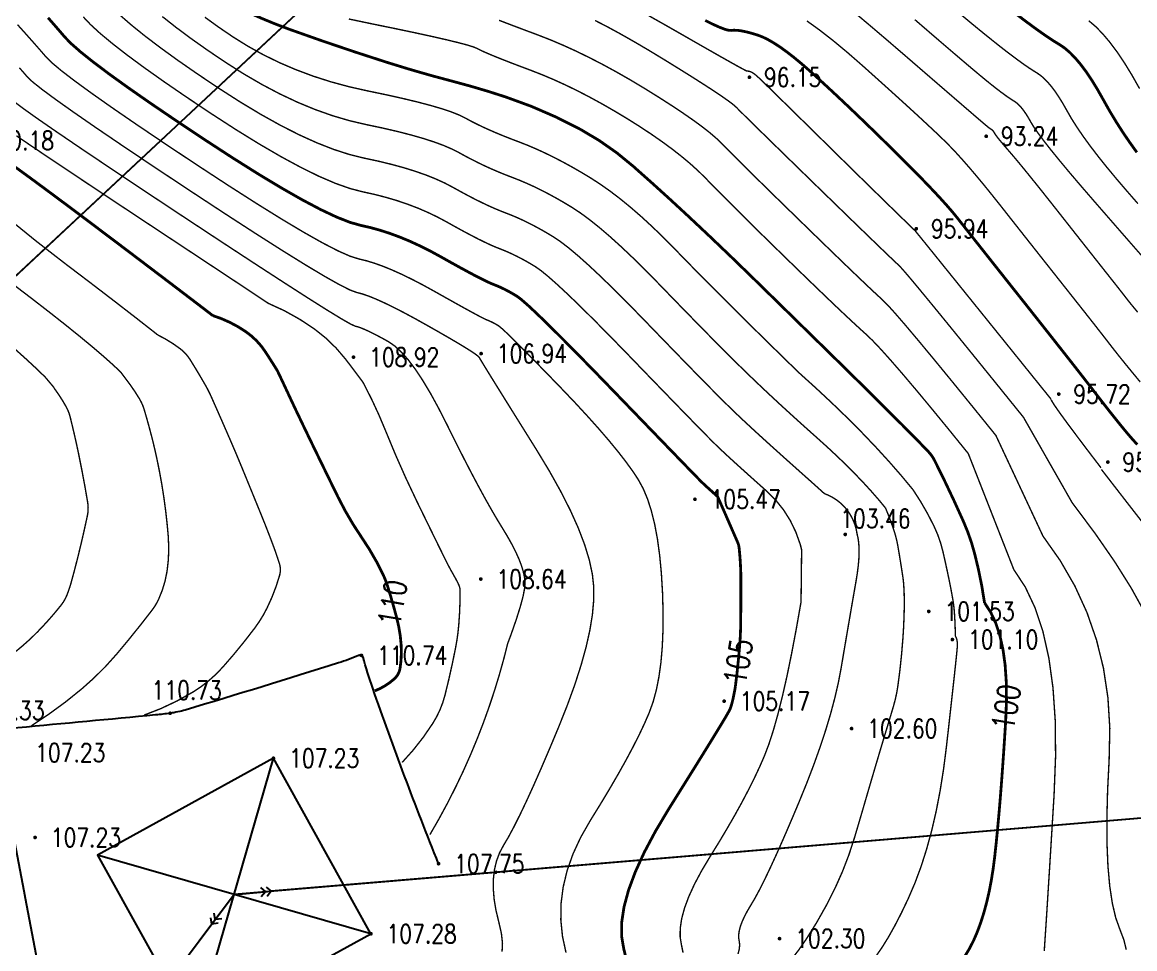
# Model space of a CAD drawing. Extents: x 532522 to 2902776, y -101917278 to 111238625.
# Drawn here: x 1135499 to 1195198, y 3048541 to 3098240 of the extents above; entities that cross this region are included whole.
import ezdxf
from ezdxf.enums import TextEntityAlignment as Align

# ---------------------------------------------------------------- set-up
doc = ezdxf.new("R2010")
doc.units = 0
doc.header["$LTSCALE"] = 1000
doc.header["$MEASUREMENT"] = 0
doc.layers.get('0').update_dxf_attribs({"linetype": 'CONTINUOUS'})
doc.layers.add('Õ÷μØºìÏß', color=20, linetype='CONTINUOUS')
doc.layers.add('新地形图', color=7, linetype='CONTINUOUS')
doc.styles.add('HZ', font='rs', dxfattribs={"width": 0.8, "bigfont": 'hztxt'})
doc.linetypes.add('10421', pattern='A,2,[150,AAA.SHX,S=1,R=0,X=0,Y=1],1e-11', length=2)

# ---------------------------------------------------------------- blocks, each defined once
blk = doc.blocks.new('gc013a')
at = {"linetype": 'Continuous'}
blk.add_line((0.5, 0), (4, 0), dxfattribs=at)
at = {"linetype": 'Continuous', "flags": 128}
for points in [[(2.88, 0.5), (3.38, 0), (2.88, -0.5)], [(3.5, 0.5), (4, 0), (3.5, -0.5)]]:
    blk.add_lwpolyline(points, dxfattribs=at)
blk = doc.blocks.new('GC200')
at = {"linetype": 'Continuous', "const_width": 0.2, "flags": 128}
blk.add_lwpolyline([(-0.1, 0, 1), (0.1, 0, 1)], format="xyb", close=True, dxfattribs=at)
blk = doc.blocks.new('A$C22E77CCE')
at = {"layer": '新地形图', "color": 53, "linetype": 'Continuous'}
for p, q in [((543758, 720876), (254724, 450963)), ((466829, 441802), (276879, 425833)), ((272779, 418362), (276992, 432969)), ((282226, 423554), (267545, 427777)), ((273687, 424064), (130415, 232836))]:
    blk.add_line(p, q, dxfattribs=at)
at = {"layer": '新地形图', "color": 53, "linetype": 'Continuous', "flags": 128}
for points in [[(545219, 722241), (253262, 449598)], [(713440, 462535), (468822, 441969), (274886, 425665)], [(274886, 425665), (129215, 231236)]]:
    blk.add_lwpolyline(points, dxfattribs=at)
at = {"layer": '新地形图', "color": 53, "linetype": 'Continuous'}
for points, const_width, elevation in [([(268730, 472860), (269354, 472317), (270081, 471730), (270912, 471098), (271847, 470421), (272885, 469700), (274027, 468934), (275194, 468185), (276308, 467515), (277369, 466924), (278376, 466413), (279331, 465981), (280233, 465628), (281082, 465354), (281877, 465159), (282624, 464999), (283327, 464829), (283987, 464649), (284602, 464458), (285173, 464258), (285700, 464048), (286183, 463828), (286623, 463597), (287032, 463370), (287427, 463158), (287806, 462961), (288171, 462780), (288520, 462615), (288854, 462466), (289173, 462332), (289477, 462214), (289776, 462097), (290081, 461968), (290392, 461826), (290708, 461672), (291030, 461505), (291358, 461327), (291692, 461135), (292031, 460931), (292406, 460678), (292848, 460338), (293356, 459911), (293931, 459397), (294572, 458796), (295279, 458108), (296053, 457334), (296894, 456473), (297731, 455607), (298495, 454820), (299185, 454110), (299802, 453479), (300346, 452926), (300817, 452451), (301215, 452054), (301539, 451735), (301849, 451437), (302205, 451101), (302607, 450727), (303054, 450316), (303547, 449868), (304086, 449382), (304670, 448858), (305300, 448296), (305919, 447744), (306471, 447247), (306560, 447165)], 75, 103000), ([(266793, 472737), (267174, 472332), (267691, 471857), (268344, 471314), (269131, 470702), (270054, 470021), (271112, 469271), (272306, 468452), (273635, 467563), (274984, 466690), (276239, 465917), (277399, 465242), (278464, 464667), (279434, 464190), (280310, 463813), (281092, 463536), (281778, 463357), (282408, 463219), (283019, 463062), (283612, 462888), (284186, 462694), (284741, 462482), (285277, 462252), (285795, 462004), (286294, 461736), (286767, 461472), (287206, 461232), (287612, 461017), (287984, 460825), (288323, 460658), (288628, 460515), (288900, 460396), (289138, 460302), (289361, 460214), (289589, 460118), (289821, 460012), (290057, 459897), (290297, 459773), (290542, 459640), (290791, 459497), (291044, 459345), (291346, 459133), (291741, 458811), (292229, 458379), (292811, 457838), (293486, 457186), (294254, 456424), (295115, 455552), (296070, 454571), (297019, 453588), (297865, 452715), (298607, 451950), (299245, 451294), (299779, 450747), (300209, 450309), (300536, 449979), (300759, 449759), (300951, 449574), (301185, 449355), (301461, 449099), (301779, 448809), (302140, 448482), (302543, 448120), (302987, 447722), (303474, 447289), (303952, 446813), (304370, 446290), (304729, 445720), (305028, 445101), (305267, 444435), (305338, 444153)], 75, 104000), ([(264900, 472693), (265220, 472328), (265518, 471984), (265792, 471663), (266139, 471306), (266653, 470855), (267333, 470311), (268181, 469674), (269196, 468944), (270378, 468120), (271727, 467203), (273243, 466193), (274775, 465196), (276170, 464318), (277429, 463560), (278551, 462920), (279538, 462400), (280388, 461999), (281102, 461718), (281679, 461555), (282192, 461439), (282711, 461296), (283237, 461126), (283770, 460930), (284309, 460707), (284854, 460456), (285407, 460180), (285965, 459876), (286501, 459575), (286986, 459307), (287418, 459072), (287798, 458870), (288126, 458701), (288402, 458564), (288626, 458460), (288798, 458390), (288946, 458332), (289096, 458268), (289249, 458199), (289405, 458123), (289564, 458041), (289725, 457952), (289889, 457858), (290056, 457758), (290285, 457588), (290634, 457284), (291102, 456848), (291691, 456278), (292400, 455576), (293228, 454740), (294177, 453771), (295246, 452668), (296308, 451569), (297235, 450610), (298028, 449790), (298687, 449109), (299211, 448568), (299602, 448166), (299857, 447904), (299979, 447782), (300040, 447723), (300114, 447653), (300202, 447572), (300303, 447480), (300418, 447376), (300546, 447261), (300687, 447134), (300830, 447007)], 150, 105000), ([(273316, 472722), (274043, 472196), (274810, 471674), (275613, 471173), (276446, 470711), (277309, 470289), (278202, 469906), (279125, 469561), (280078, 469256), (281062, 468990), (282075, 468763), (283057, 468559), (283944, 468361), (284736, 468171), (285434, 467987), (286037, 467810), (286546, 467639), (286960, 467475), (287280, 467318), (287563, 467164), (287868, 467008), (288195, 466850), (288544, 466691), (288914, 466530), (289306, 466367), (289720, 466203), (290156, 466038), (290607, 465862), (291067, 465667), (291535, 465453), (292012, 465221), (292497, 464970), (292991, 464701), (293494, 464412), (294005, 464105), (294527, 463768), (295062, 463391), (295610, 462973), (296170, 462515), (296744, 462016), (297330, 461477), (297929, 460897), (298542, 460277), (299187, 459613), (299884, 458903), (300635, 458146), (301439, 457343), (302295, 456493), (303204, 455596), (304167, 454653), (305181, 453663)], 75, 101000), ([(281042, 472626), (282274, 472367), (283489, 472119), (284560, 471894), (285486, 471693), (286266, 471515), (286902, 471361), (287392, 471231), (287737, 471123), (287937, 471040), (288094, 470958), (288309, 470858), (288584, 470739), (288917, 470601), (289308, 470445), (289759, 470269), (290268, 470075), (290835, 469862), (291438, 469626), (292053, 469366), (292678, 469081), (293316, 468771), (293964, 468435), (294625, 468075), (295296, 467689), (295980, 467279), (296648, 466859), (297276, 466444), (297863, 466036), (298410, 465633), (298916, 465237), (299381, 464846), (299805, 464461), (300189, 464081), (300577, 463683), (301014, 463239), (301499, 462752), (302033, 462219), (302617, 461642), (303248, 461020), (303929, 460354), (304659, 459643), (305383, 458940), (306049, 458297), (306655, 457714), (307203, 457191), (307692, 456729), (308123, 456327), (308494, 455985), (308806, 455703), (309140, 455384), (309573, 454927), (310107, 454333), (310741, 453603), (311476, 452736), (312311, 451732), (313246, 450592), (314281, 449314)], 75, 99000), ([(263262, 472321), (263643, 471898), (263986, 471513), (264292, 471167), (264561, 470859), (264792, 470589), (265103, 470280), (265614, 469853), (266323, 469309), (267231, 468647), (268338, 467867), (269644, 466970), (271148, 465955), (272851, 464823), (274565, 463702), (276101, 462720), (277459, 461877), (278639, 461174), (279641, 460610), (280465, 460185), (281112, 459900), (281580, 459753), (281976, 459659), (282403, 459530), (282862, 459365), (283353, 459166), (283876, 458931), (284431, 458661), (285018, 458356), (285637, 458015), (286236, 457678), (286765, 457382), (287223, 457128), (287611, 456915), (287929, 456743), (288176, 456613), (288352, 456525), (288459, 456478), (288530, 456450), (288603, 456419), (288677, 456385), (288753, 456348), (288830, 456308), (288908, 456265), (288988, 456220), (289069, 456171), (289193, 456075), (289402, 455887), (289695, 455607), (290073, 455235), (290536, 454771), (291083, 454215), (291715, 453567), (292431, 452828), (293160, 452064), (293828, 451342), (294436, 450664), (294984, 450028), (295472, 449435), (295900, 448885), (296268, 448378), (296575, 447914), (296838, 447432), (297072, 446871), (297277, 446233), (297454, 445516), (297602, 444722), (297721, 443849), (297811, 442898), (297873, 441868), (297903, 440833), (297899, 439862), (297861, 438957), (297789, 438117), (297682, 437343), (297542, 436634), (297367, 435990), (297158, 435412), (296911, 434844), (296622, 434231), (296290, 433575), (295916, 432873), (295499, 432128), (295040, 431338), (294539, 430504), (293995, 429625), (293481, 428726), (293067, 427831), (292753, 426940), (292540, 426052), (292428, 425168), (292417, 424288), (292506, 423412), (292695, 422539)], 75, 106000), ([(263364, 470006), (263604, 469734), (263791, 469516), (264068, 469254), (264575, 468851), (265313, 468306), (266281, 467619), (267480, 466790), (268909, 465820), (270569, 464707), (272459, 463453), (274355, 462208), (276032, 461122), (277489, 460195), (278726, 459428), (279744, 458820), (280542, 458371), (281121, 458081), (281481, 457951), (281758, 457880), (282089, 457767), (282474, 457612), (282913, 457415), (283406, 457177), (283954, 456896), (284555, 456574), (285211, 456209), (285852, 455845), (286412, 455523), (286889, 455243), (287283, 455004), (287596, 454808), (287826, 454653), (287974, 454540), (288040, 454469), (288109, 454348), (288268, 454086), (288516, 453681), (288854, 453135), (289282, 452447), (289799, 451617), (290406, 450646), (291102, 449533), (291799, 448381), (292406, 447294), (292925, 446273), (293355, 445316), (293695, 444424), (293947, 443597), (294110, 442836), (294184, 442139), (294180, 441441), (294111, 440675), (293975, 439842), (293774, 438942), (293506, 437974), (293173, 436938), (292773, 435835), (292308, 434665), (291826, 433512), (291375, 432461), (290957, 431513), (290571, 430667), (290217, 429923), (289894, 429281), (289604, 428741), (289346, 428304), (289130, 427902), (288967, 427467), (288856, 427000), (288798, 426501), (288792, 425969), (288838, 425405), (288937, 424809), (289089, 424180), (289227, 423575), (289285, 423048), (289264, 422601)], 75, 107000), ([(300165, 472547), (300586, 472339), (300937, 472182), (301217, 472075), (301427, 472018), (301566, 472012), (301679, 472024), (301811, 472023), (301961, 472011), (302130, 471985), (302317, 471947), (302522, 471897), (302746, 471834), (302989, 471759), (303252, 471658), (303540, 471517), (303852, 471336), (304188, 471117), (304549, 470857), (304934, 470558), (305342, 470219), (305776, 469841), (306234, 469428), (306718, 468984), (307229, 468509), (307766, 468003), (308329, 467467), (308918, 466900), (309534, 466302), (310175, 465673), (310803, 465051), (311377, 464475), (311896, 463945), (312361, 463459), (312772, 463020), (313128, 462625), (313431, 462276), (313679, 461973), (313929, 461656), (314238, 461265), (314604, 460802), (315028, 460266), (315510, 459657), (316050, 458975), (316648, 458220), (317305, 457393), (317963, 456561), (318569, 455795), (319122, 455093), (319623, 454457), (320071, 453886), (320466, 453380), (320808, 452940), (321097, 452564), (321355, 452230), (321602, 451912), (321838, 451610), (322064, 451325), (322279, 451056), (322483, 450804), (322677, 450568), (322860, 450349), (323071, 450106), (323348, 449799)], 150, 95000), ([(305624, 472521), (306297, 472036), (307016, 471477), (307780, 470844), (308590, 470137), (309387, 469423), (310117, 468766), (310777, 468168), (311369, 467628), (311892, 467145), (312347, 466721), (312734, 466355), (313051, 466048), (313345, 465750), (313661, 465415), (313999, 465042), (314358, 464631), (314739, 464183), (315142, 463697), (315567, 463173), (316013, 462612), (316468, 462034), (316921, 461460), (317370, 460890), (317817, 460325), (318260, 459764), (318701, 459207), (319139, 458654), (319573, 458106), (319989, 457580), (320372, 457096), (320722, 456653), (321039, 456251), (321321, 455890), (321571, 455570), (321787, 455291), (321970, 455054), (322152, 454821), (322363, 454555), (322604, 454255), (322875, 453923), (323175, 453557), (323506, 453158)], 75, 94000), ([(308311, 472860), (309070, 472221), (309944, 471477), (310933, 470626), (311916, 469776), (312774, 469035), (313506, 468403), (314113, 467880), (314594, 467465), (314950, 467160), (315180, 466963), (315285, 466875), (315325, 466843), (315363, 466813), (315399, 466787), (315431, 466763), (315461, 466741), (315487, 466723), (315512, 466707), (315533, 466694), (315553, 466680), (315574, 466663), (315595, 466642), (315616, 466616), (315638, 466587), (315660, 466554), (315683, 466517), (315706, 466477), (315739, 466423), (315793, 466348), (315867, 466252), (315961, 466135), (316076, 465996), (316211, 465836), (316367, 465654), (316543, 465451), (316747, 465212), (316988, 464925), (317265, 464588), (317579, 464202), (317930, 463766), (318318, 463281), (318742, 462747), (319202, 462164), (319662, 461580), (320085, 461043), (320471, 460554), (320820, 460112), (321131, 459718), (321405, 459371), (321642, 459071), (321842, 458819), (322016, 458600), (322176, 458397), (322322, 458212), (322454, 458044), (322572, 457893), (322677, 457759), (322767, 457643), (322843, 457544), (322948, 457412), (323123, 457197), (323369, 456900)], 75, 93000), ([(311416, 472590), (312169, 471939), (312852, 471352), (313463, 470828), (314003, 470368), (314472, 469971), (314870, 469637), (315196, 469367), (315451, 469160), (315663, 468992), (315861, 468838), (316045, 468699), (316214, 468574), (316368, 468463), (316509, 468366), (316634, 468283), (316746, 468215), (316851, 468144), (316958, 468053), (317068, 467941), (317180, 467809), (317293, 467657), (317409, 467485), (317527, 467293), (317647, 467080), (317805, 466820), (318038, 466486), (318344, 466077), (318724, 465593), (319178, 465035), (319705, 464402), (320307, 463695), (320983, 462913), (321693, 462098), (322397, 461290), (323096, 460489), (323790, 459696)], 75, 92000), ([(263032, 468228), (263536, 467849), (264302, 467303), (265331, 466591), (266622, 465713), (268175, 464669), (269990, 463459), (272068, 462083), (274146, 460713), (275963, 459523), (277519, 458513), (278813, 457681), (279847, 457029), (280620, 456557), (281131, 456263), (281382, 456149), (281515, 456115), (281674, 456061), (281859, 455986), (282070, 455892), (282307, 455777), (282569, 455643), (282858, 455488), (283173, 455313), (283509, 455082), (283861, 454758), (284228, 454341), (284612, 453832), (285011, 453230), (285427, 452535), (285858, 451747), (286306, 450867), (286750, 449970), (287175, 449130), (287579, 448348), (287962, 447624), (288324, 446958), (288666, 446349), (288987, 445798), (289288, 445306), (289561, 444855), (289799, 444429), (290002, 444029), (290170, 443654), (290304, 443305), (290402, 442981), (290466, 442682), (290495, 442409), (290474, 442089), (290389, 441648), (290238, 441087), (290023, 440406), (289744, 439604), (289566, 439128)], 75, 108000), ([(263202, 466360), (264220, 465670), (265512, 464802), (267078, 463758), (268918, 462537), (271032, 461138), (273149, 459739), (274999, 458515), (276582, 457465), (276721, 457373)], 75, 109000), ([(263155, 464674), (263889, 464141), (264782, 463482), (265835, 462699), (267047, 461791), (268419, 460759), (269950, 459601), (271468, 458450), (272802, 457434), (273739, 456717)], 150, 110000), ([(254534, 469793), (255839, 468396), (257172, 467032), (258534, 465701), (259925, 464403), (261343, 463138), (262790, 461906), (264266, 460707), (265769, 459541), (267209, 458448), (268490, 457467), (269613, 456598), (270579, 455842), (270782, 455680)], 75, 111000), ([(254885, 465807), (255821, 464806), (256776, 463828), (257752, 462874), (258749, 461944), (259766, 461037), (260803, 460154), (261860, 459295), (262938, 458459), (263982, 457664), (264937, 456925), (265803, 456243), (266580, 455617), (267269, 455048), (267869, 454535), (268381, 454079), (268804, 453680), (269041, 453359)], 75, 112000), ([(255237, 461821), (255802, 461215), (256380, 460624), (256971, 460048), (257573, 459485), (258188, 458937), (258815, 458403), (259455, 457883), (260107, 457378), (260755, 456880), (261383, 456383), (261992, 455887), (262582, 455391), (263152, 454897), (263702, 454403), (264233, 453911), (264744, 453419), (265199, 452879), (265240, 452806)], 75, 113000), ([(328574, 438404), (328314, 439146), (328117, 439696), (327983, 440053), (327912, 440218), (327854, 440308), (327761, 440437), (327633, 440607), (327468, 440817), (327269, 441068), (327033, 441359), (326763, 441691), (326456, 442063), (326094, 442506), (325656, 443051), (325141, 443698), (324550, 444448), (323884, 445299), (323140, 446252), (322321, 447307), (321425, 448464)], 75, 96000), ([(308312, 445010), (308364, 444787), (308400, 444538), (308419, 444263), (308421, 443961), (308407, 443632), (308375, 443277), (308326, 442896), (308261, 442489), (308184, 442047), (308100, 441564), (308009, 441040), (307912, 440475), (307808, 439868), (307697, 439219), (307580, 438530), (307456, 437798), (307309, 437028), (307123, 436220), (306898, 435375), (306634, 434493), (306331, 433574), (305989, 432618), (305608, 431624), (305188, 430593), (304764, 429589), (304369, 428676), (304004, 427853), (303668, 427121), (303362, 426480), (303085, 425930), (302838, 425470), (302620, 425102), (302433, 424788), (302277, 424495), (302152, 424221), (302057, 423967), (301994, 423733), (301962, 423519), (301961, 423325), (301991, 423150), (302014, 422965), (301992, 422738), (301925, 422469)], 75, 103000), ([(305307, 441358), (305053, 439917), (304802, 438593), (304554, 437386), (304307, 436295), (304062, 435321), (303820, 434463), (303580, 433722), (303342, 433098), (303089, 432518), (302804, 431910), (302487, 431276), (302138, 430613), (301757, 429924), (301344, 429207), (300900, 428462), (300423, 427690), (299968, 426928), (299588, 426214), (299283, 425549), (299054, 424932), (298901, 424363), (298823, 423843), (298820, 423371), (298892, 422947), (298975, 422539)], 75, 104000), ([(313587, 439517), (313617, 439472), (313642, 439418), (313662, 439357), (313677, 439288), (313688, 439212), (313694, 439128), (313695, 439036), (313691, 438936), (313676, 438762), (313645, 438447), (313597, 437992), (313533, 437395), (313452, 436657), (313354, 435779), (313240, 434759), (313109, 433599), (312956, 432394), (312773, 431243), (312561, 430144), (312320, 429099), (312049, 428107), (311750, 427168), (311421, 426282), (311063, 425448), (310695, 424678), (310336, 423982), (309986, 423358), (309645, 422808), (309313, 422331)], 75, 101000), ([(301782, 436808), (301745, 436598), (301708, 436405), (301672, 436228), (301636, 436069), (301600, 435927), (301565, 435802), (301530, 435693), (301495, 435602), (301414, 435447), (301239, 435145), (300970, 434698), (300608, 434106), (300153, 433367), (299604, 432483), (298961, 431453), (298225, 430278), (297502, 429068), (296899, 427934), (296415, 426877), (296051, 425897), (295807, 424994), (295683, 424167), (295679, 423417), (295794, 422743), (295945, 422127)], 150, 105000)]:
    blk.add_lwpolyline(points, dxfattribs=dict(at, const_width=const_width, elevation=elevation))
at = {"layer": '新地形图', "color": 53, "linetype": 'Continuous', "flags": 128}
for points, const_width in [([(271031, 472758), (271770, 472175), (272581, 471572), (273464, 470948), (274419, 470304), (275403, 469679), (276377, 469113), (277339, 468607), (278289, 468159), (279228, 467771), (280156, 467442), (281072, 467172), (281976, 466961), (282841, 466779), (283636, 466595), (284361, 466410), (285018, 466223), (285605, 466034), (286123, 465844), (286572, 465651), (286951, 465458), (287298, 465267), (287648, 465083), (288001, 464906), (288357, 464736), (288717, 464573), (289080, 464417), (289447, 464268), (289817, 464126), (290192, 463979), (290574, 463817), (290964, 463640), (291360, 463447), (291764, 463238), (292175, 463014), (292593, 462774), (293018, 462518), (293467, 462223), (293955, 461864), (294483, 461442), (295050, 460956), (295658, 460406), (296305, 459793), (296991, 459116), (297718, 458375), (298442, 457626), (299124, 456925), (299764, 456271), (300360, 455664), (300914, 455105), (301425, 454593), (301893, 454129), (302319, 453712), (302733, 453313), (303166, 452900), (303619, 452474), (304091, 452035), (304584, 451583), (305095, 451118), (305626, 450640), (306177, 450148), (306725, 449654), (307247, 449167), (307743, 448687), (308213, 448214), (308658, 447749), (309078, 447290), (309472, 446839), (309840, 446395)], 75), ([(289103, 472557), (289505, 472402), (289985, 472220), (290541, 472010), (291175, 471774), (291854, 471509), (292545, 471216), (293250, 470895), (293967, 470545), (294698, 470168), (295441, 469762), (296198, 469328), (296967, 468866), (297709, 468404), (298383, 467971), (298990, 467567), (299530, 467192), (300002, 466847), (300406, 466530), (300743, 466242), (301013, 465983), (301289, 465702), (301643, 465344), (302078, 464912), (302591, 464404), (303184, 463821), (303856, 463162), (304608, 462429), (305439, 461620), (306267, 460815), (307010, 460095), (307668, 459460), (308241, 458910), (308729, 458444), (309132, 458063), (309450, 457767), (309683, 457555), (309945, 457293), (310349, 456847), (310895, 456216), (311584, 455399), (312415, 454399), (313388, 453213), (314504, 451842), (315762, 450287)], 75), ([(294254, 472547), (294896, 472217), (295587, 471842), (296327, 471423), (297116, 470960), (297954, 470452), (298769, 469949), (299490, 469498), (300117, 469099), (300650, 468752), (301088, 468457), (301432, 468214), (301681, 468024), (301837, 467886), (302000, 467720), (302273, 467449), (302656, 467072), (303149, 466589), (303752, 466000), (304464, 465305), (305286, 464504), (306218, 463596), (307150, 462691), (307970, 461894), (308680, 461207), (309278, 460629), (309765, 460160), (310141, 459800), (310406, 459549), (310560, 459407), (310750, 459203), (311125, 458767), (311683, 458098), (312427, 457196), (313354, 456061), (314466, 454693), (315762, 453093), (317243, 451260)], 75), ([(297145, 472798), (297901, 472371), (298753, 471885), (299598, 471401), (300332, 470982), (300955, 470628), (301468, 470339), (301869, 470114), (302160, 469955), (302340, 469860), (302409, 469830), (302424, 469832), (302441, 469831), (302461, 469830), (302483, 469826), (302508, 469822), (302535, 469815), (302564, 469807), (302596, 469797), (302630, 469784), (302668, 469765), (302709, 469741), (302753, 469713), (302800, 469678), (302851, 469639), (302905, 469595), (302961, 469545), (303061, 469453), (303241, 469279), (303504, 469024), (303848, 468689), (304273, 468273), (304780, 467775), (305369, 467197), (306040, 466538), (306726, 465863), (307363, 465236), (307951, 464659), (308489, 464131), (308978, 463652), (309418, 463222), (309808, 462841), (310149, 462509), (310445, 462220), (310703, 461970), (310922, 461757), (311103, 461581), (311244, 461444), (311347, 461344), (311411, 461283), (311436, 461259), (311555, 461113), (311900, 460687), (312472, 459980), (313269, 458992), (314293, 457724), (315544, 456174), (317020, 454344), (318723, 452233)], 75), ([(313894, 472856), (314350, 472476), (314789, 472115), (315212, 471771), (315617, 471445), (316001, 471141), (316359, 470863), (316691, 470611), (316997, 470385), (317276, 470184), (317530, 470009), (317757, 469860), (317959, 469736), (318149, 469608), (318343, 469442), (318541, 469241), (318743, 469002), (318949, 468727), (319158, 468416), (319372, 468068), (319589, 467684), (319831, 467264), (320118, 466812), (320451, 466326), (320829, 465806), (321252, 465254), (321721, 464668), (322235, 464049), (322794, 463397), (323384, 462720)], 75), ([(316857, 472888), (317337, 472523), (317779, 472196), (318184, 471905), (318551, 471652), (318880, 471436), (319172, 471258), (319447, 471071), (319728, 470832), (320015, 470540), (320307, 470195), (320604, 469798), (320908, 469347), (321216, 468843), (321531, 468287), (321856, 467708), (322199, 467137), (322558, 466575), (322934, 466020), (323327, 465473)], 150), ([(320745, 472535), (321113, 472222), (321488, 471840), (321870, 471388), (322260, 470868), (322657, 470278), (323061, 469619), (323473, 468891)], 75), ([(311320, 447368), (310700, 448116), (310038, 448875), (309334, 449645), (308588, 450426), (307800, 451219), (306969, 452022), (306096, 452837), (305181, 453663)], 75), ([(321403, 448551), (320792, 449350), (320259, 450053), (319806, 450657), (319432, 451164), (319136, 451574), (318919, 451886), (318781, 452100), (318721, 452217)], 75), ([(317243, 451260), (319858, 446675)], 75), ([(315762, 450287), (318290, 444885)], 75), ([(314281, 449314), (316722, 443096)], 75), ([(319858, 446675), (321085, 445034), (322142, 443507), (323029, 442094), (323746, 440795), (324293, 439610), (324670, 438539), (324877, 437581), (324914, 436738), (324905, 435918), (324976, 435031), (325127, 434077), (325356, 433057), (325665, 431969), (326054, 430815), (326522, 429595), (327069, 428307), (327556, 427024), (327845, 425817), (327935, 424686), (327825, 423632), (327517, 422653)], 75), ([(318290, 444885), (319213, 443575), (320000, 442210), (320649, 440791), (321161, 439319), (321537, 437792), (321775, 436212), (321876, 434577), (321839, 432889), (321757, 431245), (321719, 429746), (321725, 428390), (321776, 427177), (321872, 426109), (322012, 425184), (322196, 424403), (322425, 423766), (322634, 423217), (322757, 422701)], 75), ([(305338, 444153), (305307, 441358)], 75), ([(316722, 443096), (317344, 442146), (317866, 441036), (318287, 439766), (318607, 438335), (318827, 436744), (318947, 434993), (318966, 433081), (318885, 431009), (318761, 428983), (318652, 427208), (318556, 425686), (318476, 424415), (318409, 423396), (318358, 422629)], 75), ([(315154, 441307), (315480, 440809), (315754, 440227), (315974, 439561), (316142, 438812), (316258, 437978), (316320, 437060), (316331, 436058), (316288, 434973), (316219, 433873), (316148, 432828), (316077, 431839), (316004, 430905), (315931, 430027), (315856, 429204), (315780, 428436), (315703, 427724), (315618, 427055), (315516, 426414), (315399, 425804), (315264, 425223), (315114, 424671), (314948, 424149), (314765, 423656), (314566, 423193), (314339, 422748), (314071, 422311)], 150)]:
    blk.add_lwpolyline(points, dxfattribs=dict(at, const_width=const_width))
for points, const_width in [([(275662, 472972, 0.021916), (277877, 472064, 0.009534), (283088, 470300, 0.013336), (286634, 469278, -0.016693), (289462, 468442, -0.044274), (293473, 466703, -0.056152), (296301, 464726, -0.007099), (299222, 462079, -0.005892), (302657, 458800, -0.00018), (304914, 456591, -0.000173), (307257, 454296, -0.002404), (310742, 450846, -0.005903), (312138, 449418, -0.074165), (312474, 448942, -0.011896), (314018, 445680, -0.041074), (314618, 443965, -0.027505), (315154, 441307)], 150), ([(273739, 456717, -0.075021), (275510, 455854, -0.098327), (276563, 454772, -0.004184), (277155, 453842, -0.028077), (277235, 453698, -0.003087), (277742, 452620, 0.00276), (278310, 451415, 0.0016), (279108, 449755, 0.000956), (280460, 446983, 0.037023), (281728, 444816, -0.040369), (282879, 442820, -0.034382), (283115, 442216, -0.012254), (283618, 440469, -0.04774), (283848, 439048, -0.055277), (283791, 437805, -0.172244), (283478, 437227, -0.090421), (282434, 436584)], 150), ([(300830, 447007, -0.000319), (301159, 446261, -0.000491), (301371, 445776, -0.000148), (301866, 444643, -0.0016), (301911, 444537, -0.074852), (301984, 444257, -0.017726), (302070, 443044, -0.008789), (302077, 442633, -0.001558), (302070, 440312, -0.018956), (302011, 438982, -0.011543), (301782, 436808)], 150), ([(289566, 439128, -0.017785), (288845, 436562, -0.017785), (287944, 434054, -0.019296), (286767, 431413, -0.019296), (285391, 428871)], 75)]:
    blk.add_lwpolyline(points, format="xyb", dxfattribs=dict(at, const_width=const_width))
for points in [[(276721, 457373, 75, 75, -0.058486), (279208, 455985, 75, 75, -0.072359), (280864, 454380, 75, 75, -0.004842), (281740, 453218, 75, 75, -0.036959), (281842, 453057, 75, 75, -0.027165), (283011, 450540, 75, 75, 0.018278), (284680, 446772, 75, 75, 0.000628), (285753, 444577, 75, 75, 0.001284), (286283, 443504, 75, 75, 0.016764), (286658, 442808, 75, 75, -0.021912), (286940, 442272, 75, 75, -0.110591), (287013, 441946, 75, 75, -0.020148), (286940, 440137, 75, 75, -0.028195), (286769, 438897, 75, 75, -0.013562), (286201, 436359, 75, 75, -0.080031), (285547, 434844, 75, 75, -0.049275), (283900, 432745, 75, 75, 0)], [(270782, 455680, 75, 75, -0.049067), (271996, 454933, 75, 75, -0.090678), (272519, 454360, 75, 75, -0.01016), (273356, 452960, 75, 75, -0.025077), (273655, 452369, 75, 75, -0.002291), (274697, 449997, 75, 75, -0.004243), (275243, 448708, 75, 75, -0.000907), (275503, 448075, 75, 75, -0.00028), (276342, 446023, 75, 75, -0.007749), (276992, 444355, 75, 75, -0.013754), (277318, 443400, 75, 75, -0.14513), (277327, 442789, 75, 75, -0.045909), (276647, 441020, 75, 75, -0.046339), (275993, 439957, 75, 75, -0.021163), (274266, 437847, 75, 75, -0.074096), (272674, 436521, 75, 75, -0.052825), (270053, 435284, 75, 75, 0)], [(269041, 453359, 75, 75, -0.030212), (269798, 452262, 75, 75, -0.0634), (270057, 451679, 75, 75, -0.009485), (270447, 450276, 75, 75, -0.010577), (270747, 449005, 75, 75, -0.016377), (271113, 446970, 75, 75, -0.015976), (271351, 444864, 75, 75, -0.058504), (271285, 443000, 75, 75, -0.069704), (270833, 441499, 75, 75, -0.055568), (270484, 440919, 75, 75, -0.012428), (268589, 438566, 75, 75, -0.04219), (266697, 436681, 75, 75, -0.0338), (264008, 434713, 75, 75, 0)], [(265240, 452806, 75, 75, -0.032511), (265873, 451822, 75, 75, -0.066005), (266085, 451284, 75, 75, -0.004525), (266331, 450251, 75, 75, -0.004956), (266538, 449305, 75, 75, -0.009943), (267024, 446708, 75, 75, -0.057633), (267047, 446251, 75, 75, -0.036048), (267010, 445982, 75, 75, -0.005979), (266651, 444385, 75, 75, -0.009236), (266140, 442397, 75, 75, -0.026874), (265915, 441728, 75, 75, -0.073625), (265598, 441179, 75, 75, -0.025341), (264388, 439805, 75, 75, -0.02106), (263557, 439022, 75, 75, -0.02174), (262690, 438335, 75, 75, -0.069187), (261504, 437704, 75, 75, -0.080662), (260370, 437487, 75, 75, -0.058337), (259057, 437602, 75, 75, -0.043603), (257371, 438109, 75, 75, -0.015779), (255742, 438818, 75, 75, 0.011549), (253524, 439805, 75, 75, 0.0153), (252640, 440143, 75, 75, 0.007988), (250921, 440710, 75, 75, 0)], [(306560, 447165, 75, 75, -0.075932), (307271, 446783, 75, 75, -0.075932), (307834, 446207, 75, 75, -0.061014), (308146, 445638, 75, 75, -0.061014), (308312, 445010, 75, 75, 0)], [(311320, 447368, 75, 75, -0.036073), (312442, 445419, 75, 75, -0.056271), (312921, 444056, 75, 75, -0.005288), (313256, 442519, 75, 75, -0.008093), (313448, 441510, 75, 75, -0.025567), (313536, 440788, 75, 75, -0.014617), (313587, 439517, 75, 75, 0)], [(309840, 446395, 75, 75, -0.02066), (310310, 445137, 75, 75, -0.036029), (310496, 444389, 75, 75, -0.006099), (310768, 442707, 75, 75, -0.021269), (310820, 442220, 75, 75, -0.019823), (310846, 441067, 75, 75, -0.013745), (310773, 439406, 75, 75, -0.016766), (310508, 436886, 75, 75, -0.036971), (310266, 435761, 75, 75, -0.002201), (309943, 434684, 75, 75, 0.001401), (309435, 432993, 75, 75, 0.001661), (308835, 430956, 75, 75, -0.00151), (308177, 428716, 75, 75, -0.038974), (307146, 426031, 75, 75, -0.034908), (305566, 423236, 75, 75, -0.03811), (304287, 421589, 75, 75, 0.028942), (302563, 419453, 75, 75, 0.03253), (301360, 417515, 75, 75, -0.024801), (299822, 414951, 75, 75, -0.066444), (298941, 413952, 75, 75, -0.033122), (296819, 412342, 75, 75, 0)]]:
    blk.add_lwpolyline(points, format="xyseb", dxfattribs=at)
at = {"layer": '新地形图', "color": 53, "linetype": '10421', "flags": 128}
blk.add_lwpolyline([(285859, 427314, -0.00588), (284034, 432004, -0.00588), (282320, 436736, -0.018057), (281806, 438400, 0.267825), (281717, 438489, 0.165934), (281557, 438478, -0.022811), (280490, 438086, -0.00385), (272265, 435557, -0.039959), (271453, 435384, -0.008824), (270670, 435294, -0.000938), (263286, 434601, -0.013082), (262106, 434523, 0.211487), (262037, 434490, 0.220469), (262037, 434489, 0.000174), (262159, 433783, 0.002993), (263240, 427737, 0.002992), (264394, 421704)], format="xyb", dxfattribs=at)
at = {"layer": '新地形图', "color": 53, "linetype": 'Continuous', "elevation": 107286, "flags": 128}
blk.add_lwpolyline([(272779, 418362), (282226, 423554), (276992, 432969), (267545, 427777)], close=True, dxfattribs=at)
at = {"layer": '新地形图', "color": 53, "linetype": 'Continuous', "xscale": 500, "yscale": 500}
for p, zscale in [((302536, 469501, 96151), 1000), ((315245, 466334, 93237), 1000), ((311490, 461374, 95938), 1000), ((281290, 454485, 108924), 1000), ((288138, 454675, 106943), 1000), ((319136, 452505, 95721), 1000), ((321770, 448858, 95780), 1000), ((299615, 446861, 105466), 1000), ((307679, 444976, 103459), 1000), ((288119, 442584, 108644), 1000), ((312161, 440847, 101527), 1000), ((313428, 439337, 101101), 1000), ((281717, 438489, 110739), 1000), ((301179, 436031, 105171), 1000), ((271453, 435384, 110729), 1000), ((308018, 434561, 102596), 1000), ((276992, 432969, 107226), 1000), ((264204, 428721, 107230), 500), ((285859, 427314, 107750), 1000), ((282226, 423554, 107280), 1000), ((304156, 423293, 102301), 1000)]:
    blk.add_blockref('GC200', p, dxfattribs=dict(at, zscale=zscale))
at = {"layer": '新地形图', "color": 53, "linetype": 'Continuous', "xscale": 500, "yscale": 500, "zscale": 500}
for rotation in [4.80552883609298, 233.1587094534214]:
    blk.add_blockref('gc013a', (274886, 425665), dxfattribs=dict(at, rotation=rotation))
at = {"layer": '新地形图', "color": 53, "linetype": 'Continuous', "style": 'HZ', "width": 0.8}
for s, p in [('96.15', (304861, 469501)), ('110.18', (263339, 466107)), ('93.24', (317570, 466334)), ('95.94', (313815, 461374)), ('108.92', (284015, 454485)), ('106.94', (290863, 454675)), ('95.72', (321461, 452505)), ('95.78', (324095, 448858)), ('105.47', (302340, 446861)), ('103.46', (309299, 445827)), ('108.64', (290844, 442584)), ('101.53', (314886, 440847)), ('101.10', (316153, 439337)), ('110.74', (284442, 438489)), ('110.73', (272340, 436618)), ('105.17', (303904, 436031)), ('112.33', (262829, 435534)), ('102.60', (310743, 434561)), ('107.23', (266093, 433270)), ('107.23', (279717, 432969)), ('107.23', (266929, 428721)), ('107.75', (288584, 427314)), ('107.28', (284951, 423554)), ('102.30', (306881, 423293))]:
    blk.add_text(s, height=1000, dxfattribs=at).set_placement(p, align=Align.MIDDLE)
for s, p in [('110', (283389, 441304, 110000)), ('105', (301935, 438149, 105000)), ('100', (316317, 435702, 100000))]:
    blk.add_text(s, height=1200, rotation=80.34539, dxfattribs=at).set_placement(p, align=Align.MIDDLE)

msp = doc.modelspace()

# ---------------------------------------------------------------- block references
at = {"layer": 'Õ÷μØºìÏß', "color": 1, "linetype": 'Continuous'}
msp.add_blockref('A$C22E77CCE', (871984, 2625789), dxfattribs=at)

doc.saveas('drawing.dxf')
